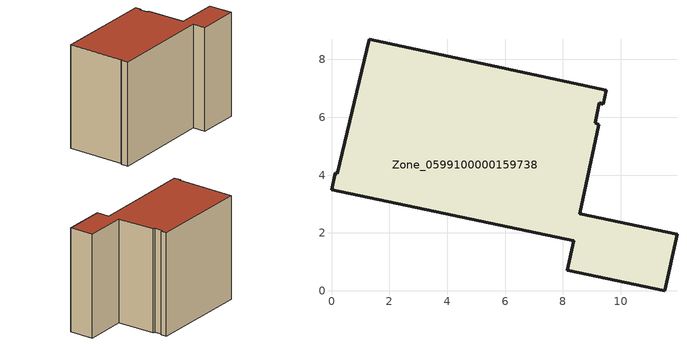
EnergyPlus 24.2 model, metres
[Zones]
Zone_0599100000159738
 floor ground (C_G): 9.4,6.46 9.25,6.5 9.12,5.81 9.24,5.75 8.58,2.67 11.95,1.95 11.51,0 8.15,0.72 8.38,1.74 0,3.49 0.13,4.08 0.2,4.04 1.31,8.7 9.5,6.94 z0
 wall outside (C_F): 9.24,5.75 9.12,5.81 9.25,6.5 9.4,6.46 9.5,6.94 1.31,8.7 0.2,4.04 0.13,4.08 0,3.49 8.38,1.74 8.15,0.72 11.51,0 11.95,1.95 8.58,2.67 9.24,5.75 z0:8.51
 roof outside (C_R): 9.25,6.5 9.4,6.46 9.5,6.94 1.31,8.7 0.2,4.04 0.13,4.08 0,3.49 8.38,1.74 8.15,0.72 11.51,0 11.95,1.95 8.58,2.67 9.24,5.75 9.12,5.81 z8.51
[BUILDING]
Pand.0599100000159738: North Axis=0; Terrain=City; Loads Convergence Tolerance Value=0.04; Temperature Convergence Tolerance Value=0.4; Solar Distribution=FullExterior; Maximum Number of Warmup Days=25; Minimum Number of Warmup Days=1
[Site:Location]
Rotterdam.The.Hague.AP_ZH_NLD Design_Conditions: Latitude=51.96; Longitude=4.45; Time Zone=1; Elevation=-4.5
[SITE:GROUNDTEMPERATURE:BUILDINGSURFACE]
18, 18, 18, 18, 18, 18, 18, 18, 18, 18, 18, 18
[MATERIAL] Thermal Absorptance=0.9; Solar Absorptance=0.7; Visible Absorptance=0.7
Name | Roughness | Thickness | Conductivity | Density | Specific Heat
G.TC.1975-1991 | MediumSmooth | 0.15 | 0.288461 | 540 | 1210
F.TC.1975-1991 | Rough | 0.3 | 0.230769 | 1920 | 840
R.TC.1975-1991 | MediumRough | 0.2 | 0.153846 | 1500 | 1000
[CONSTRUCTION]
C_G: G.TC.1975-1991
C_F: F.TC.1975-1991
C_R: R.TC.1975-1991
[ZONE]
Zone_0599100000159738: Type=1; Multiplier=1; Ceiling Height=Autocalculate; Volume=Autocalculate; Floor Area=autocalculate; Part of Total Floor Area=Yes
[ZONEINFILTRATION:DESIGNFLOWRATE]
Infil_Zone_0599100000159738: Zone or ZoneList or Space or SpaceList=Zone_0599100000159738; Schedule=AlwaysOn; Design Flow Rate Calculation Method=Flow/Area; Flow Rate per Floor Area=0.003; Constant Term Coefficient=1; Temperature Term Coefficient=0; Velocity Term Coefficient=0; Velocity Squared Term Coefficient=0
[HVACTEMPLATE:ZONE:IDEALLOADSAIRSYSTEM]
Zone_0599100000159738: Maximum Heating Supply Air Temperature=50; Minimum Cooling Supply Air Temperature=13; Maximum Heating Supply Air Humidity Ratio=0.0156; Minimum Cooling Supply Air Humidity Ratio=0.0077; Heating Limit=NoLimit; Cooling Limit=NoLimit; Dehumidification Control Type=ConstantSensibleHeatRatio; Cooling Sensible Heat Ratio=0.7; Dehumidification Setpoint=60; Humidification Control Type=None; Humidification Setpoint=30; Outdoor Air Method=None; Outdoor Air Flow Rate per Person=0.00944; Outdoor Air Flow Rate per Zone Floor Area=0; Outdoor Air Flow Rate per Zone=0; Demand Controlled Ventilation Type=None; Outdoor Air Economizer Type=NoEconomizer; Heat Recovery Type=None; Sensible Heat Recovery Effectiveness=0.7; Latent Heat Recovery Effectiveness=0.65
[ZONECONTROL:THERMOSTAT]
ThermostatControl_Zone_0599100000159738: Zone or ZoneList=Zone_0599100000159738; Control Type Schedule=DualSetpointControlType; Control 1=Thermostat_Zone_0599100000159738; Temperature Difference Between Cutout And Setpoint=0
[THERMOSTATSETPOINT:DUALSETPOINT]
Thermostat_Zone_0599100000159738: Heating Setpoint Temperature Schedule=HeatingSetpoint_Zone_0599100000159738; Cooling Setpoint Temperature Schedule=CoolingSetpoint_Zone_0599100000159738
[SCHEDULE:COMPACT]
HeatingSetpoint_Zone_0599100000159738: Through: 12/31, For: AllDays, Until: 24:00, 21
CoolingSetpoint_Zone_0599100000159738: Through: 12/31, For: AllDays, Until: 24:00, 24
DualSetpointControlType: Through: 12/31, For: AllDays, Until: 24:00, 4
AlwaysOn: Through: 12/31, For: AllDays, Until: 24:00, 1
